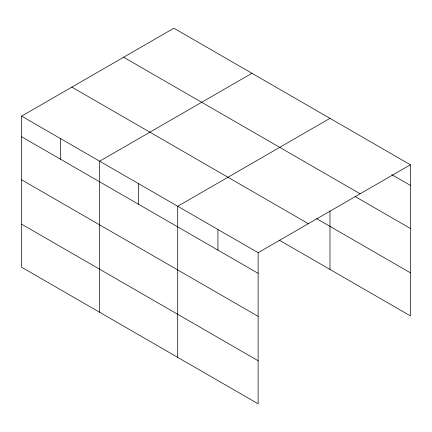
<?xml version="1.0" encoding="UTF-8"?>
<svg xmlns="http://www.w3.org/2000/svg" width="432" height="432" viewBox="0 0 432 432"><rect width="100%" height="100%" fill="white"/><g stroke="black" fill="none" stroke-linecap="round" stroke-linejoin="round"><path stroke-width="0.65" d="M258.125 316.364L258.125 252.688L21.6 116.132L21.6 267.224L258.125 403.785L258.125 316.364L21.6 179.809M279.304 240.181L410.4 315.868L410.4 164.776L173.875 28.215L21.6 116.132M251.926 73.278L99.652 161.195L99.652 312.293M329.983 118.346L177.709 206.258L177.709 357.356M258.125 252.688L410.4 164.776M391.754 174.631L410.4 185.393M123.622 57.229L360.148 193.784M355.039 196.49L410.4 228.452M316.586 218.646L410.4 272.813M71.852 87.118L308.378 223.679M21.6 136.75L258.125 273.31M21.6 224.17L258.125 360.725M329.983 210.924L329.983 269.438M217.917 229.473L217.917 250.096M138.683 183.724L138.683 204.347M60.626 138.661L60.626 159.284"/></g></svg>
